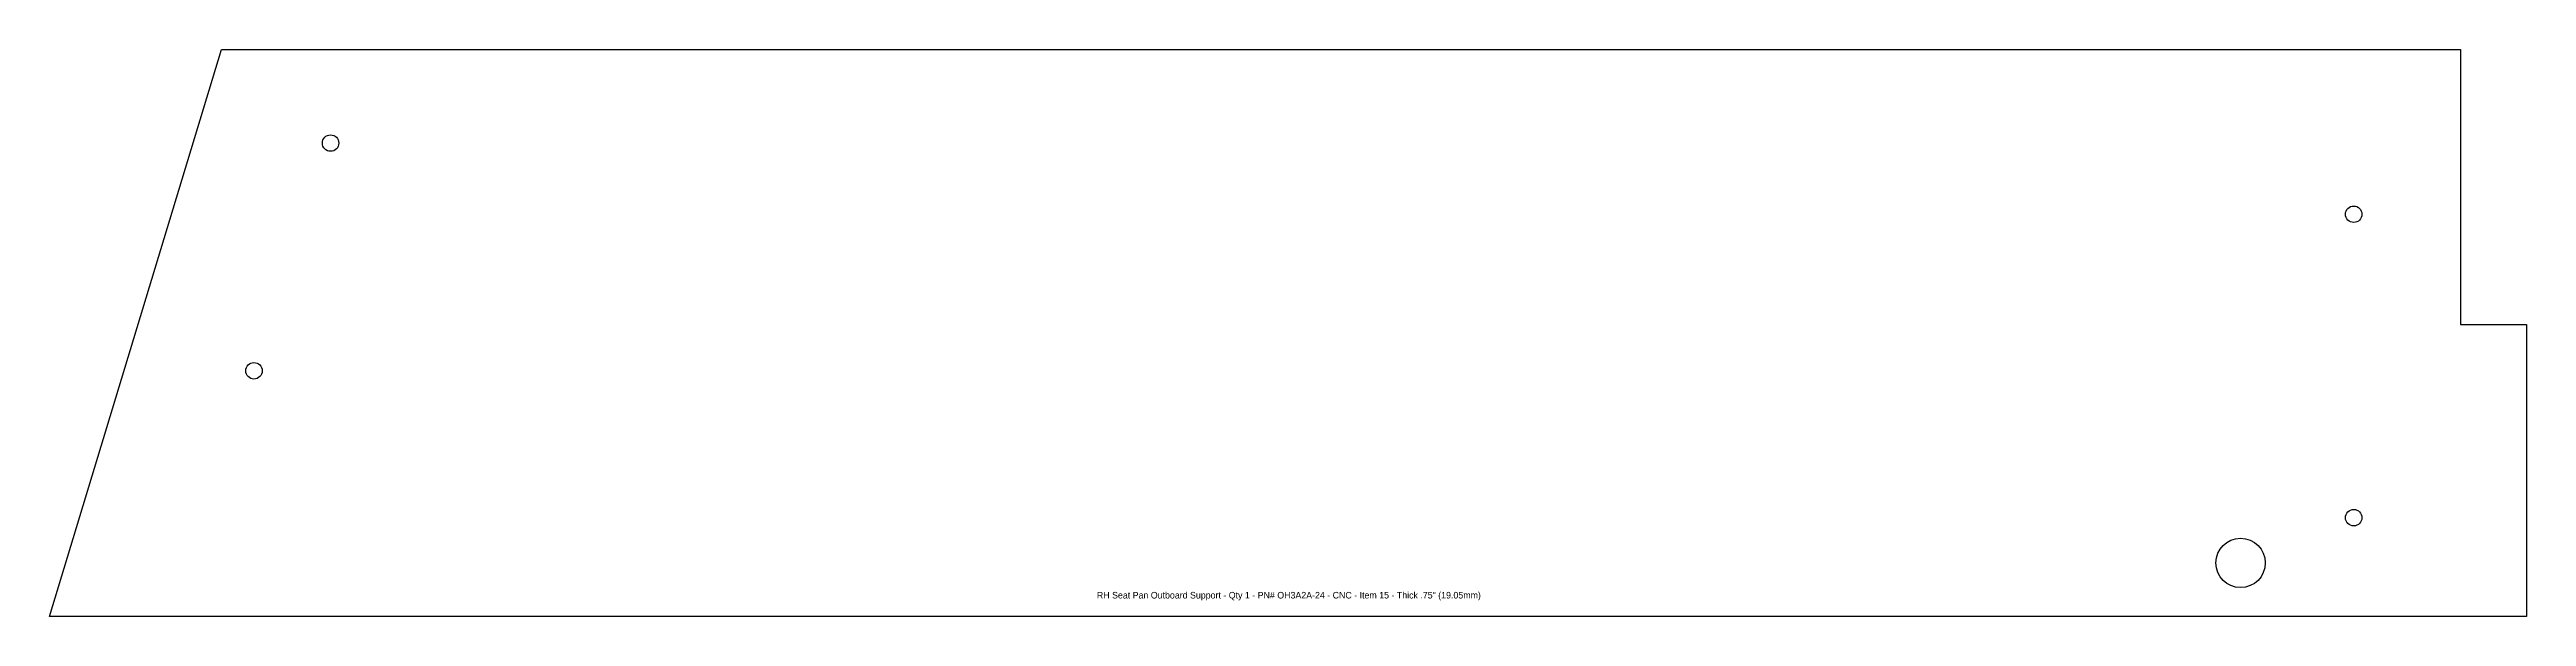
# Model space of a CAD drawing. Extents: x 2 to 20.8, y 2.7 to 7.
import ezdxf

# ---------------------------------------------------------------- set-up
doc = ezdxf.new("R2010")
doc.units = 0
doc.header["$MEASUREMENT"] = 0
doc.layers.get('0').update_dxf_attribs({"linetype": 'CONTINUOUS'})
doc.layers.add('Info', color=4, linetype='CONTINUOUS')
doc.styles.add('Annotative', font='txt')

msp = doc.modelspace()

# ---------------------------------------------------------------- linework, layer by layer
at = {"color": 7, "linetype": 'Continuous'}
msp.add_lwpolyline([(20.257, 4.877), (20.757, 4.877), (20.757, 2.66), (1.979, 2.66), (3.282, 6.963), (20.257, 6.963)], close=True, dxfattribs=at)
for centre, radius in [((4.11, 6.253), 0.0625), ((19.448, 5.713), 0.0625), ((3.529, 4.525), 0.0625), ((19.448, 3.41), 0.0625), ((18.59, 3.067), 0.187)]:
    msp.add_circle(centre, radius, dxfattribs=at)

# ---------------------------------------------------------------- texts
at = {"layer": 'Info', "insert": (11.375, 2.847), "char_height": 0.05, "attachment_point": 2, "style": 'Annotative'}
msp.add_mtext_dynamic_manual_height_columns('RH Seat Pan Outboard Support - Qty 1 - PN# OH3A2A-24 - CNC - Item 15 - Thick .75" (19.05mm)', width=5.31726, gutter_width=0.625, heights=[0.083], dxfattribs=at)

doc.saveas('drawing.dxf')
